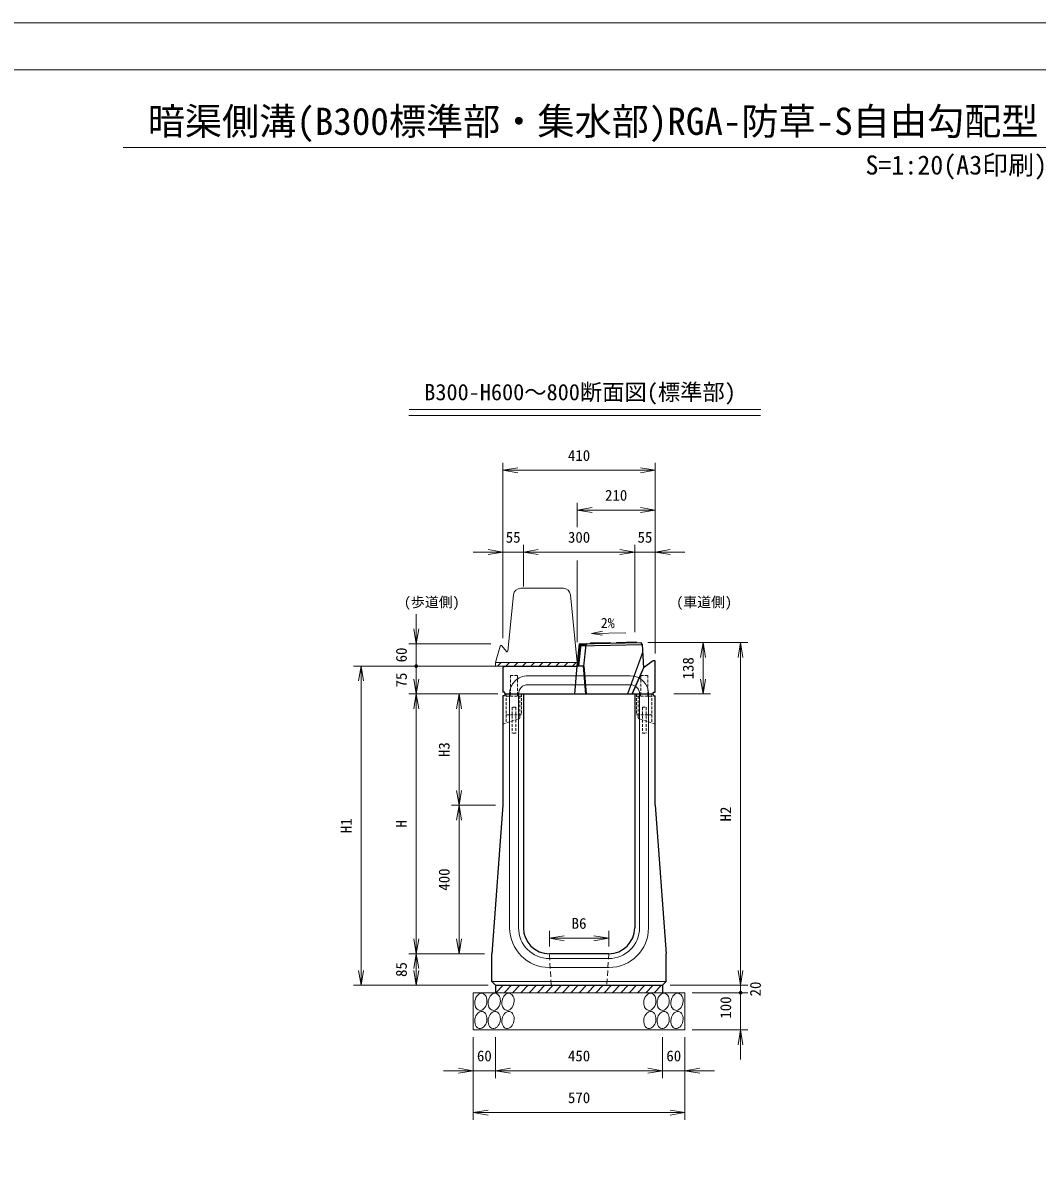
# Model space of a CAD drawing. Units: millimetres at full size, sheet at 1:20. Extents: x 0 to 8400, y 0 to 5940.
# Drawn here: x 2730 to 5461, y 2844 to 5940 of the extents above; entities that cross this region are included whole.
import ezdxf
from ezdxf.enums import TextEntityAlignment as Align

# ---------------------------------------------------------------- set-up
doc = ezdxf.new("R2010")
doc.units = ezdxf.units.MM
doc.header["$LTSCALE"] = 20
doc.linetypes.add('USER1', pattern=[0.5625, 0.375, -0.1875])
doc.linetypes.add('USER2', pattern=[1.125, 0.75, -0.375])
for name, color, linetype, lineweight in [('0_2', 7, 'Continuous', 25), ('1', 7, 'Continuous', 9), ('ACC(細線）', 4, 'USER1', 13), ('CON2(細線）', 6, 'Continuous', 13), ('CON（太線）', 1, 'Continuous', 25), ('WORKLAYER', 2, 'Continuous', 25), ('寸法線', 7, 'Continuous', 9), ('構造物-寸法', 7, 'Continuous', 9)]:
    doc.layers.add(name, color=color, linetype=linetype, lineweight=lineweight)
doc.styles.add('ＭＳ ゴシック', font='')
doc.styles.get('ＭＳ ゴシック').set_extended_font_data('MS Gothic')

# ---------------------------------------------------------------- blocks, each defined once
blk = doc.blocks.new('open_arrow')
at = {"color": 0, "linetype": 'Continuous', "lineweight": -2}
blk.add_lwpolyline([(7.5, 1.25), (0, 0), (7.5, -1.25)], dxfattribs=at)
blk = doc.blocks.new('filled_dot')
at = {"color": 0, "linetype": 'Continuous', "lineweight": -2, "const_width": 1.25}
blk.add_lwpolyline([(-0.625, 0, 1), (0.625, 0, 1)], format="xyb", close=True, dxfattribs=at)

msp = doc.modelspace()

# ---------------------------------------------------------------- linework, layer by layer
at = {"layer": '0_2', "lineweight": 13}
for p, q in [((4035.62, 4247.15), (4050.82, 4399.17)), ((4070.73, 4417.18), (4184.53, 4417.18)), ((4204.43, 4399.17), (4222.63, 4217.18)), ((4015.15, 4260.85), (4002.63, 4217.18)), ((4032.06, 4246.12), (4019.87, 4261.76)), ((4002.63, 4217.18), (4002.63, 4207.18)), ((4002.63, 4217.18), (4222.63, 4217.18)), ((4002.63, 4207.18), (4221.63, 4207.18))]:
    msp.add_line(p, q, dxfattribs=at)
at = {"layer": '0_2', "color": 3}
for p, q in [((4246.91, 4264.44), (4231.91, 4264.44)), ((4240.69, 4207.18), (4246.91, 4264.44)), ((4250.1, 4267.68), (4246.91, 4264.44)), ((4221.63, 4207.18), (4215.41, 4132.18)), ((4240.69, 4207.18), (4221.63, 4207.18)), ((4240.69, 4207.18), (4246.91, 4132.18))]:
    msp.add_line(p, q, dxfattribs=at)
at = {"layer": '0_2', "lineweight": 13}
for centre, radius, start, end in [((4070.73, 4397.18), 20, 90, 174.28941), ((4184.53, 4397.18), 20, 5.71059, 90), ((4017.74, 4260.1), 2.7, 37.91649, 164), ((4033.63, 4247.35), 2, 217.91649, 354.28941)]:
    msp.add_arc(centre, radius, start, end, dxfattribs=at)
at = {"layer": '1'}
for p, q in [((3769.92, 4898.76), (4716.65, 4898.76)), ((3769.33, 4882.36), (4716.06, 4882.36))]:
    msp.add_line(p, q, dxfattribs=at)
at = {"layer": 'ACC(細線）'}
for p, q in [((4042.62, 4182.18), (4061.62, 4182.18)), ((4042.62, 4182.18), (4042.62, 4132.18)), ((4061.62, 4182.18), (4061.62, 4132.18)), ((4393.62, 4182.18), (4393.62, 4132.18)), ((4393.62, 4182.18), (4412.62, 4182.18)), ((4412.62, 4182.18), (4412.62, 4132.18)), ((4072.62, 4132.18), (4031.62, 4132.18)), ((4031.62, 4132.18), (4031.62, 4076.18)), ((4072.62, 4132.18), (4031.62, 4132.18)), ((4072.62, 4126.18), (4031.62, 4126.18)), ((4042.12, 4132.18), (4042.12, 4126.18)), ((4062.12, 4132.18), (4062.12, 4126.18)), ((4068.12, 4126.18), (4068.12, 4076.18)), ((4072.62, 4132.18), (4072.62, 4076.18)), ((4382.62, 4132.18), (4423.62, 4132.18)), ((4382.62, 4132.18), (4382.62, 4076.18)), ((4382.62, 4132.18), (4423.62, 4132.18)), ((4382.62, 4132.18), (4423.62, 4132.18)), ((4382.62, 4126.18), (4423.62, 4126.18)), ((4387.12, 4126.18), (4387.12, 4076.18)), ((4393.12, 4132.18), (4393.12, 4126.18)), ((4413.12, 4132.18), (4413.12, 4126.18)), ((4423.62, 4132.18), (4423.62, 4076.18)), ((4047.12, 4096.18), (4047.12, 4026.18)), ((4057.12, 4096.18), (4047.12, 4096.18)), ((4057.12, 4096.18), (4057.12, 4026.18)), ((4398.12, 4096.18), (4398.12, 4026.18)), ((4398.12, 4096.18), (4408.12, 4096.18)), ((4408.12, 4096.18), (4408.12, 4026.18)), ((4022.62, 4051.18), (4066.06, 4065.5)), ((4031.62, 4076.18), (4031.62, 4054.15)), ((4072.62, 4076.18), (4031.62, 4076.18)), ((4068.12, 4068.35), (4068.12, 4076.18)), ((4382.62, 4076.18), (4423.62, 4076.18)), ((4387.12, 4068.35), (4387.12, 4076.18)), ((4432.62, 4051.18), (4389.18, 4065.5)), ((4423.62, 4076.18), (4423.62, 4054.15)), ((4057.12, 4026.18), (4047.12, 4026.18)), ((4398.12, 4026.18), (4408.12, 4026.18))]:
    msp.add_line(p, q, dxfattribs=at)
for centre, start, end in [((4065.12, 4068.35), 288.24585, 0), ((4390.12, 4068.35), 180, 251.75415)]:
    msp.add_arc(centre, 3, start, end, dxfattribs=at)
at = {"layer": 'CON2(細線）'}
for p, q in [((4089.62, 4181.18), (4365.62, 4181.18)), ((4089.62, 4157.18), (4365.62, 4157.18)), ((4040.62, 4132.18), (4040.62, 3502.18)), ((4064.62, 4132.18), (4064.62, 3502.18)), ((4390.62, 4132.18), (4390.62, 3502.18)), ((4414.62, 4132.18), (4414.62, 3502.18)), ((4147.62, 3419.18), (4307.62, 3419.18)), ((4147.62, 3395.18), (4307.62, 3395.18)), ((3992.62, 3357.18), (4462.62, 3357.18))]:
    msp.add_line(p, q, dxfattribs=at)
at = {"layer": 'CON2(細線）', "linetype": 'USER2'}
for p, q in [((4152.62, 3347.18), (4147.62, 3432.18)), ((4307.62, 3432.18), (4302.62, 3347.18))]:
    msp.add_line(p, q, dxfattribs=at)
at = {"layer": 'CON2(細線）'}
for centre, radius, start, end in [((4089.62, 4132.18), 49, 90, 180.00009), ((4365.62, 4132.18), 49, 0, 90), ((4089.62, 4132.18), 25, 90, 180.00009), ((4365.62, 4132.18), 25, 0, 90), ((4147.62, 3502.18), 107, 180.00009, 270), ((4147.62, 3502.18), 83, 180.00009, 270), ((4307.62, 3502.18), 107, 270, 0), ((4307.62, 3502.18), 83, 270, 0)]:
    msp.add_arc(centre, radius, start, end, dxfattribs=at)
at = {"layer": 'CON（太線）'}
for p, q in [((4227.63, 4267.27), (4221.63, 4207.18)), ((4228.64, 4264.44), (4222.96, 4207.5)), ((4232.15, 4267.36), (4226.14, 4207.18)), ((4227.63, 4267.27), (4392.91, 4270.42)), ((4259.62, 4269.88), (4310.62, 4270.86)), ((4329.62, 4271.22), (4380.62, 4272.19)), ((4392.91, 4270.42), (4397.92, 4265.42)), ((4397.92, 4265.42), (4401.56, 4202.93)), ((4427.62, 4221.18), (4401.56, 4202.93)), ((4432.62, 4221.18), (4427.62, 4221.18)), ((4432.62, 4137.18), (4432.62, 4221.18)), ((4027.62, 4207.18), (4022.62, 4202.18)), ((4022.62, 4202.18), (4022.62, 4137.18)), ((4027.62, 4207.18), (4221.63, 4207.18)), ((4401.36, 4206.45), (4403.08, 4204)), ((4026.62, 4137.18), (4022.62, 4137.18)), ((4022.62, 4127.18), (4022.62, 3832.18)), ((4026.62, 4127.18), (4022.62, 4127.18)), ((4028.62, 4132.18), (4026.62, 4137.18)), ((4028.62, 4132.18), (4026.62, 4127.18)), ((4028.62, 4132.18), (4077.62, 4132.18)), ((4028.62, 4132.18), (4077.62, 4132.18)), ((4028.62, 4132.18), (4426.62, 4132.18)), ((4077.62, 4132.18), (4077.62, 3502.18)), ((4377.62, 4132.18), (4377.62, 3502.18)), ((4377.62, 4132.18), (4426.62, 4132.18)), ((4426.62, 4132.18), (4428.62, 4137.18)), ((4426.62, 4132.18), (4428.62, 4127.18)), ((4428.62, 4137.18), (4432.62, 4137.18)), ((4428.62, 4127.18), (4432.62, 4127.18)), ((4432.62, 3832.18), (4432.62, 4127.18)), ((4022.62, 3832.18), (3992.62, 3432.18)), ((4432.62, 3832.18), (4462.62, 3432.18)), ((3992.62, 3357.18), (3992.62, 3432.18)), ((4307.62, 3432.18), (4147.62, 3432.18)), ((4462.62, 3357.18), (4462.62, 3432.18)), ((3992.62, 3357.18), (4002.62, 3347.18)), ((4002.62, 3347.18), (4452.62, 3347.18)), ((4002.62, 3347.18), (4002.62, 3327.18)), ((4462.62, 3357.18), (4452.62, 3347.18)), ((4452.62, 3347.18), (4452.62, 3327.18))]:
    msp.add_line(p, q, dxfattribs=at)
at = {"layer": 'CON（太線）', "color": 2}
msp.add_line((4227.12, 4262.17), (4397.92, 4265.42), dxfattribs=at)
at = {"layer": 'CON（太線）'}
for centre, start, end in [((4147.62, 3502.18), 180.00004, 270), ((4307.62, 3502.18), 270, 0)]:
    msp.add_arc(centre, 70, start, end, dxfattribs=at)
at = {"layer": 'WORKLAYER', "color": 3}
msp.add_line((4226.14, 4207.18), (4232.15, 4267.36), dxfattribs=at)
at = {"layer": 'WORKLAYER'}
for p, q in [((4245.9, 4264.44), (4239.69, 4207.18)), ((4249.08, 4267.66), (4245.9, 4264.44)), ((4245.9, 4132.18), (4239.69, 4207.18))]:
    msp.add_line(p, q, dxfattribs=at)
at = {"layer": '寸法線'}
for p, q in [((4290.88, 4300.96), (4260.98, 4295.39)), ((4260.98, 4295.39), (4353.85, 4297.16)), ((4260.98, 4295.39), (4291.07, 4290.97))]:
    msp.add_line(p, q, dxfattribs=at)
at = {"layer": '構造物-寸法'}
for p, q in [((2999.66, 5604.82), (5580.42, 5604.82)), ((4022.62, 4287.48), (4022.62, 4754.76)), ((4432.62, 4241.18), (4432.62, 4754.76)), ((4022.62, 4734.76), (4432.62, 4734.76)), ((4222.63, 4581.8), (4222.63, 4647.49)), ((4432.62, 4241.18), (4432.62, 4647.49)), ((4222.63, 4627.49), (4432.62, 4627.49)), ((4022.62, 4282.85), (4022.62, 4534.36)), ((4077.62, 4421.54), (4077.62, 4534.36)), ((4077.62, 4421.54), (4077.62, 4534.36)), ((4377.62, 4298.39), (4377.62, 4534.36)), ((4377.62, 4298.7), (4377.62, 4534.36)), ((4432.62, 4241.18), (4432.62, 4534.36)), ((3942.62, 4514.36), (4157.62, 4514.36)), ((4077.62, 4514.36), (4377.62, 4514.36)), ((4222.63, 4491.91), (4222.63, 4271.79)), ((4512.62, 4514.36), (4297.62, 4514.36)), ((3789.1, 4347.27), (3789.1, 4127.18)), ((3989.64, 4267.27), (3769.1, 4267.27)), ((4228.64, 4264.44), (4231.83, 4264.12)), ((4399.06, 4246.19), (4357.76, 4132.18)), ((4399.19, 4243.61), (4358.82, 4132.18)), ((4412.91, 4270.42), (4682.4, 4270.42)), ((4412.91, 4270.42), (4581.38, 4270.42)), ((4561.38, 4270.42), (4561.38, 4132.18)), ((4662.4, 3347.18), (4662.4, 4270.42)), ((4007.68, 4207.18), (4017.68, 4217.18)), ((4030.13, 4207.18), (4040.13, 4217.18)), ((4052.58, 4207.18), (4062.58, 4217.18)), ((4075.03, 4207.18), (4085.03, 4217.18)), ((4097.48, 4207.18), (4107.48, 4217.18)), ((4119.93, 4207.18), (4129.93, 4217.18)), ((4142.38, 4207.18), (4152.38, 4217.18)), ((4164.83, 4207.18), (4174.83, 4217.18)), ((4187.28, 4207.18), (4197.28, 4217.18)), ((4209.73, 4207.18), (4219.73, 4217.18)), ((4007.62, 4207.18), (3620.71, 4207.18)), ((3640.71, 3347.18), (3640.71, 4207.18)), ((4007.62, 4207.18), (3769.1, 4207.18)), ((3865.03, 4207.18), (3769.1, 4207.18)), ((3789.1, 4132.18), (3789.1, 4207.18)), ((4226.14, 4207.18), (4222.96, 4207.5)), ((4401.56, 4203.03), (4370.04, 4132.18)), ((4403.08, 4204), (4371.13, 4132.18)), ((4008.62, 4132.18), (3769.1, 4132.18)), ((4008.62, 4132.18), (3769.1, 4132.18)), ((3789.1, 4132.18), (3789.1, 3432.18)), ((4008.62, 4132.18), (3884.37, 4132.18)), ((3904.37, 3832.18), (3904.37, 4132.18)), ((4357.76, 4132.18), (4371.13, 4132.18)), ((4482.62, 4132.18), (4581.38, 4132.18)), ((4002.62, 3832.18), (3884.37, 3832.18)), ((4002.62, 3832.18), (3884.37, 3832.18)), ((3904.37, 3432.18), (3904.37, 3832.18)), ((4147.62, 3452.18), (4147.62, 3494.06)), ((4147.62, 3474.06), (4307.62, 3474.06)), ((4307.62, 3452.18), (4307.62, 3494.06)), ((3972.62, 3432.18), (3769.1, 3432.18)), ((3972.62, 3432.18), (3769.1, 3432.18)), ((3789.1, 3432.18), (3789.1, 3347.18)), ((3972.62, 3432.18), (3884.37, 3432.18)), ((4662.4, 3427.18), (4662.4, 3247.18)), ((3982.62, 3347.18), (3620.71, 3347.18)), ((3982.62, 3347.18), (3769.1, 3347.18)), ((4003.25, 3327.18), (4023.25, 3347.18)), ((4025.7, 3327.18), (4045.7, 3347.18)), ((4048.15, 3327.18), (4068.15, 3347.18)), ((4070.6, 3327.18), (4090.6, 3347.18)), ((4093.05, 3327.18), (4113.05, 3347.18)), ((4119.15, 3330.83), (4135.51, 3347.18)), ((4137.96, 3327.18), (4157.96, 3347.18)), ((4160.41, 3327.18), (4180.41, 3347.18)), ((4182.86, 3327.18), (4202.86, 3347.18)), ((4205.31, 3327.18), (4225.31, 3347.18)), ((4227.76, 3327.18), (4247.76, 3347.18)), ((4250.21, 3327.18), (4270.21, 3347.18)), ((4272.66, 3327.18), (4292.66, 3347.18)), ((4295.11, 3327.18), (4315.11, 3347.18)), ((4317.56, 3327.18), (4337.56, 3347.18)), ((4340.01, 3327.18), (4360.01, 3347.18)), ((4362.46, 3327.18), (4382.46, 3347.18)), ((4384.91, 3327.18), (4404.91, 3347.18)), ((4407.36, 3327.18), (4427.36, 3347.18)), ((4429.81, 3327.18), (4449.81, 3347.18)), ((4472.62, 3347.18), (4682.4, 3347.18)), ((4472.62, 3347.18), (4682.4, 3347.18)), ((4002.62, 3327.18), (3942.62, 3327.18)), ((3942.62, 3327.18), (3942.62, 3227.18)), ((4452.62, 3327.18), (4002.62, 3327.18)), ((4115.51, 3327.18), (4119.15, 3330.83)), ((4452.26, 3327.18), (4452.62, 3327.53)), ((4512.62, 3327.18), (4452.62, 3327.18)), ((4512.62, 3227.18), (4512.62, 3327.18)), ((4532.62, 3327.18), (4682.4, 3327.18)), ((4532.62, 3327.18), (4682.4, 3327.18)), ((4662.4, 3327.18), (4662.4, 3147.18)), ((3942.62, 3227.18), (4002.62, 3227.18)), ((4452.62, 3227.18), (4002.62, 3227.18)), ((4452.62, 3227.18), (4512.62, 3227.18)), ((4532.62, 3227.18), (4682.4, 3227.18)), ((3942.62, 3207.18), (3942.62, 3097.02)), ((3942.62, 3207.18), (3942.62, 2984.37)), ((4002.62, 3207.18), (4002.62, 3097.02)), ((4002.62, 3207.18), (4002.62, 3097.02)), ((4452.62, 3207.18), (4452.62, 3097.02)), ((4452.62, 3207.18), (4452.62, 3097.02)), ((4512.62, 3207.18), (4512.62, 3097.02)), ((4512.62, 3207.18), (4512.62, 2984.37)), ((3862.62, 3117.02), (4082.62, 3117.02)), ((4002.62, 3117.02), (4452.62, 3117.02)), ((4372.62, 3117.02), (4592.62, 3117.02)), ((3942.62, 3004.37), (4512.62, 3004.37))]:
    msp.add_line(p, q, dxfattribs=at)
at = {"layer": '構造物-寸法', "color": 1}
for p, q in [((4257.62, 4267.85), (4259.62, 4269.88)), ((4310.62, 4270.86), (4312.62, 4268.89)), ((4327.62, 4269.18), (4329.62, 4271.22)), ((4380.62, 4272.19), (4383.58, 4270.25))]:
    msp.add_line(p, q, dxfattribs=at)
at = {"layer": '構造物-寸法', "color": 5}
for p, q in [((4399.06, 4246.19), (4357.76, 4132.18)), ((4371.13, 4132.18), (4403.08, 4204))]:
    msp.add_line(p, q, dxfattribs=at)
at = {"layer": '構造物-寸法', "color": 2}
msp.add_lwpolyline([(0, 5940), (0, 0), (8400, 0), (8400, 5940)], close=True, dxfattribs=at)
at = {"layer": '構造物-寸法'}
msp.add_lwpolyline([(200, 5813.45), (200, 273.45), (8200, 273.45), (8200, 5813.45)], close=True, dxfattribs=at)
for centre in [(3963.21, 3302.76), (3999.21, 3302.76), (4036.21, 3302.76), (4418.21, 3302.76), (4454.21, 3302.76), (4491.21, 3302.76), (3963.21, 3253.76), (3999.21, 3253.76), (4036.21, 3253.76), (4418.21, 3253.76), (4454.21, 3253.76), (4491.21, 3253.76)]:
    msp.add_ellipse(centre, major_axis=(-4.13, -22.89), ratio=0.698644, dxfattribs=at)

# ---------------------------------------------------------------- block references
at = {"layer": '構造物-寸法', "xscale": 5.33, "yscale": 5.33}
for p in [(4022.62, 4734.76), (4222.63, 4627.49), (4077.62, 4514.36), (4077.62, 4514.36), (4432.62, 4514.36), (4147.62, 3474.06), (4002.62, 3117.02), (4002.62, 3117.02), (4512.62, 3117.02), (3942.62, 3004.37)]:
    msp.add_blockref('open_arrow', p, dxfattribs=at)
at = {"layer": '構造物-寸法'}
for name, p, xscale, yscale, rotation in [('open_arrow', (4432.62, 4734.76), 5.33, 5.33, 180), ('open_arrow', (4432.62, 4627.49), 5.33, 5.33, 180), ('open_arrow', (4022.62, 4514.36), 5.33, 5.33, 180), ('open_arrow', (4377.62, 4514.36), 5.33, 5.33, 180), ('open_arrow', (4377.62, 4514.36), 5.33, 5.33, 180), ('open_arrow', (3789.1, 4267.27), 5.33, 5.33, 90), ('open_arrow', (4561.38, 4270.42), 5.33, 5.33, 270), ('open_arrow', (4662.4, 4270.42), 5.33, 5.33, 270), ('filled_dot', (3789.1, 4207.18), 4, 4, 270), ('filled_dot', (3789.1, 4207.18), 4, 4, 270), ('open_arrow', (3640.71, 4207.18), 5.33, 5.33, 270), ('open_arrow', (3789.1, 4132.18), 5.33, 5.33, 90), ('open_arrow', (4561.38, 4132.18), 5.33, 5.33, 90), ('open_arrow', (3789.1, 4132.18), 5.33, 5.33, 270), ('open_arrow', (3904.37, 4132.18), 5.33, 5.33, 270), ('open_arrow', (3904.37, 3832.18), 5.33, 5.33, 90), ('open_arrow', (3904.37, 3832.18), 5.33, 5.33, 270), ('open_arrow', (3789.1, 3432.18), 5.33, 5.33, 90), ('open_arrow', (3904.37, 3432.18), 5.33, 5.33, 90), ('open_arrow', (4307.62, 3474.06), 5.33, 5.33, 180), ('open_arrow', (3789.1, 3432.18), 5.33, 5.33, 270), ('open_arrow', (3640.71, 3347.18), 5.33, 5.33, 90), ('open_arrow', (3789.1, 3347.18), 5.33, 5.33, 90), ('open_arrow', (4662.4, 3347.18), 5.33, 5.33, 90), ('open_arrow', (4662.4, 3347.18), 5.33, 5.33, 90), ('filled_dot', (4662.4, 3327.18), 4, 4, 270), ('filled_dot', (4662.4, 3327.18), 4, 4, 270), ('open_arrow', (4662.4, 3227.18), 5.33, 5.33, 270), ('open_arrow', (3942.62, 3117.02), 5.33, 5.33, 180), ('open_arrow', (4452.62, 3117.02), 5.33, 5.33, 180), ('open_arrow', (4452.62, 3117.02), 5.33, 5.33, 180), ('open_arrow', (4512.62, 3004.37), 5.33, 5.33, 180)]:
    msp.add_blockref(name, p, dxfattribs=dict(at, xscale=xscale, yscale=yscale, rotation=rotation))

# ---------------------------------------------------------------- texts
at = {"layer": '寸法線', "style": 'ＭＳ ゴシック'}
for s, height, p in [('暗渠側溝(B300標準部・集水部)RGA-防草-S自由勾配型', 73.31, (3066.17, 5616.48)), ('S=1:20(A3印刷)', 51.32, (4998.84, 5516.29)), ('B300-H600～800断面図(標準部)', 43.99, (3810.8, 4910.31))]:
    msp.add_text(s, height=height, dxfattribs=at).set_placement(p, align=Align.BOTTOM_LEFT)
msp.add_text('2%', height=27.49, dxfattribs=at).set_placement((4304.85, 4301.55), align=Align.BOTTOM_CENTER)
at = {"layer": '構造物-寸法', "style": 'ＭＳ ゴシック'}
for s, p in [('410', (4227.62, 4774.76)), ('210', (4327.62, 4667.49)), ('55', (4050.12, 4554.36)), ('300', (4227.62, 4554.36)), ('55', (4405.12, 4554.36)), ('B6', (4227.62, 3514.06)), ('60', (3972.62, 3157.02)), ('450', (4227.62, 3157.02)), ('60', (4482.62, 3157.02)), ('570', (4227.62, 3044.37))]:
    msp.add_text(s, height=29.33, dxfattribs=at).set_placement(p, align=Align.MIDDLE_CENTER)
for s, p in [('(歩道側)', (3756.13, 4357.65)), ('(車道側)', (4489.51, 4357.65))]:
    msp.add_text(s, height=27.49, dxfattribs=at).set_placement(p, align=Align.BOTTOM_LEFT)
for s, p in [('60', (3749.1, 4237.23)), ('138', (4521.38, 4201.3)), ('75', (3749.1, 4169.68)), ('H3', (3864.37, 3982.18)), ('H2', (4622.4, 3808.8)), ('H1', (3600.71, 3777.18)), ('H', (3749.1, 3782.18)), ('400', (3864.37, 3632.18)), ('85', (3749.1, 3389.68)), ('20', (4702.4, 3337.18)), ('100', (4622.4, 3287.18))]:
    msp.add_text(s, height=29.33, rotation=90, dxfattribs=at).set_placement(p, align=Align.MIDDLE_CENTER)

doc.saveas('drawing.dxf')
